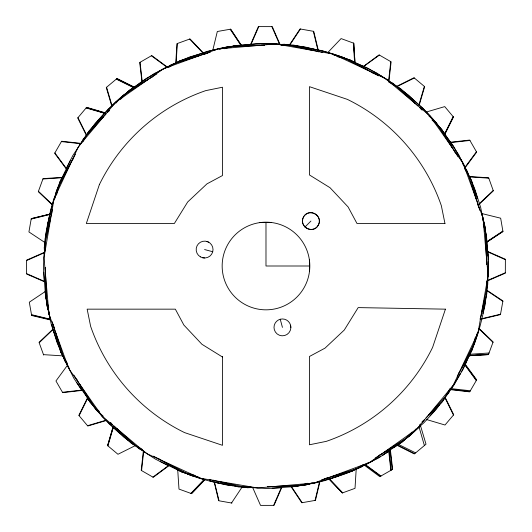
<?xml version="1.0" encoding="UTF-8"?>
<svg xmlns="http://www.w3.org/2000/svg" width="532" height="532" viewBox="0 0 532 532"><rect width="100%" height="100%" fill="white"/><g stroke="black" fill="none" stroke-linecap="round" stroke-linejoin="round"><path stroke-width="0.8" d="M482.923 313.641L486.614 294.987L487.531 280.849L505.327 273.162L505.387 259.257L487.551 251.417L486.747 242.153L502.933 231.493L500.665 218.2L481.746 213.538L482.384 216.152L480.695 207.56L475.063 189.838L471.153 179.856L464.602 168.624M68.841 368.696L49.456 315.489L48.206 310.429L45.486 295.918L45.373 267.603M487.844 276.899L487.95 274.279M44.129 252.454L43.464 266.878L44.236 281.295M45.486 295.918L44.502 281.787L26.627 274.04L26.607 273.621L26.607 260.135L44.362 252.354C44.701 241.089 45.971 229.864 48.917 218.978L51.185 209.555M488.083 266.326L487.911 273.814L488.509 266.326L488.196 261.478M488.09 266.133L488.31 256.623L487.259 246.921M483.256 224.152L486.594 236.893L486.6 264.397M44.362 252.354L44.336 252.74L26.6 260.554M44.05 257.382L53.965 199.214L77.852 147.956M168.611 67.391L175.76 63.115L176.95 43.671L190.024 38.922L203.384 52.967C214.09 49.449 225.076 46.823 236.321 45.892L255.792 43.717L259.729 43.857M488.177 270.981L487.731 284.587L481.287 314.153M175.76 63.115L176.112 62.962L177.342 43.511M45.659 238.077L46.131 233.442M45.632 238.243L45.167 242.698L28.921 231.939L31.182 219.071L31.268 218.659L50.101 214.077L31.268 218.659M485.63 299.942L485.071 304.962C481.985 318.056 479.432 331.436 474.098 343.792L461.49 368.23M257.368 487.937L200.577 478.268L182.004 472.064L168.917 465.7L153.269 477.317L141.579 470.594L143.68 451.322L131.224 443.07L109.698 423.798M486.714 294.176L486.68 280.982M143.354 451.109L141.219 470.374L141.579 470.594M426.059 111.82L422.707 108.036L400.749 88.93L388.619 80.891L390.754 61.626L379.077 54.882L363.409 66.473L350.528 60.621M218.965 48.891L275.623 43.917L332.773 53.978L385.368 78.49L429.836 115.776L463.133 163.304L482.996 217.827L488.07 275.636L478.009 332.786L452.705 386.332M47.787 223.693L50.819 209.256L52.302 204.926M500.532 314.206L481.679 318.721L481.586 319.094L500.446 314.612L502.86 301.345L502.92 300.932L486.72 290.113M138.154 84.382L141.944 81.589L139.697 62.503L151.746 55.561L167.341 67.072L180.022 60.754L207.547 51.291L212.501 50.287M414.348 453.949L397.018 445.257L389.078 450.803L391.173 470.175L379.821 476.659L364.46 465.274L367.093 463.724L364.979 464.755C352.33 472.004 338.478 476.393 324.5 480.25M48.964 218.785L49.782 214.509M70.523 160.212L59.923 182.017L56.459 191.088L54.909 198.476M46.184 233.056L48.884 219.164M475.515 340.919L477.064 333.531M50.686 217.854L44.242 247.42L44.502 252.953M52.469 209.668L51.424 214.463L51.843 212.86M475.395 341.192L471.904 350.342L470.222 353.175M480.203 319.14L480.549 317.544L480.13 319.147M51.218 209.415L53.499 199.926L60.395 181.997M291.031 486.627L301.777 502.76L315.057 500.419L319.612 481.473M59.923 182.017L57.323 192.012M51.278 215.008L45.253 237.831M56.478 195.217L57.11 192.81M475.495 336.789L471.904 350.342M480.695 316.999L486.614 294.987M476.672 336.856L478.128 331.769M55.248 195.39L56.459 191.088M131.763 442.957L135.394 445.583L117.958 454.275L107.936 445.883L113.356 427.269M107.624 445.603L113.077 427.003L107.624 445.603L107.936 445.883M455.738 150.283L458.664 154.686L462.142 161.894L453.397 146.027L444.765 134.31C437.384 123.657 428.985 113.782 419.176 105.27L418.897 105.004L424.35 86.397L414.016 77.732L396.573 86.417L388.586 81.955M419.176 105.27L424.662 86.676L424.35 86.397M62.397 177.375L43.052 178.619L38.437 191.294L38.311 191.686L52.462 205.079M56.984 190.862L58.447 186.446M52.395 204.541L56.917 191.048M473.507 345.554L477.271 334.369M492.991 342.335L493.124 341.943L479.066 328.45L478.281 331.21L479.146 329.002L492.991 342.335L488.443 354.591L469.091 355.728L468.938 356.081M471.724 350.714L467.382 359.612M111.467 106.267L108.023 109.279L92.103 127.574L86.403 135.414L82.759 141.964M61.998 177.748L60.462 181.818L62.244 177.735L42.899 179.005M471.053 351.293L465.294 364.334M453.876 384.43L417.121 428.765L413.018 432.709M303.626 216.85C297.88 225.907 313.109 235.024 318.229 225.275C324.008 216.145 308.7 207.201 303.626 216.85A8.426 8.426 0 0 0 315.144 228.361M66.3 168.371L72.837 155.504L88.678 131.544L91.863 127.873M305.415 484.572L295.898 486.501L281.767 487.485L274.027 505.367L260.54 505.387L252.727 487.651M273.608 505.38L281.275 487.751L266.865 488.522L238.196 486.78L233.043 485.802C217.202 482.983 201.269 479.817 186.433 473.527M246.09 44.801L250.978 44.469L258.785 26.613L272.271 26.633L280.018 44.402L294.163 45.273L322.731 50.839L327.519 52.442M467.156 360.111L463.212 369.042L458.265 377.168M460.499 373.531L453.69 385.507L450.883 389.338M471.199 350.94L473.041 346.824M450.797 389.085L451.269 388.041M461.45 371.795L464.988 364.5M106.466 420.46L87.793 426.019L79.102 415.705L87.667 398.315L90.32 401.899L76.635 382.382M87.441 398.002L78.842 415.379L79.102 415.705M444.533 133.998L453.131 116.628L444.739 106.606L426.046 112.106L428.559 114.713L426.278 112.033M453.39 116.954L444.765 134.31L453.39 116.954L453.131 116.628M56.585 190.722L70.483 163.77M72.073 160.684L75.451 154.14M80.704 143.959L83.245 139.038L103.6 116.654M457.274 376.41L459.901 371.316M451.542 388.333L452.386 386.711L442.564 401.414L430.042 415.725M80.877 143.367L61.612 141.233L54.869 152.917L54.67 153.282L66.287 168.93M428.366 415.352L448.729 392.968L450.424 389.63L469.683 391.871L476.685 379.861L465.161 364.154M458.165 377.334L454.162 383.958L455.731 381.75M86.869 134.776L88.678 131.544M319.991 481.38L315.469 500.333L315.057 500.419M450.032 388.599L443.056 400.769M73.715 157.805L60.069 181.658M458.252 374.196L470.089 353.467M77.998 147.736L80.631 143.341M280.963 45.313L289.288 45.187L300.048 28.941L313.74 31.361L318.289 50.208C331.037 52.675 343.246 57.03 354.964 62.563L368.297 68.395L371.635 70.49M289.288 45.187L289.674 45.227L300.46 29.001M218.579 482.983L214.436 481.979L219.051 500.805L231.513 503.006L242.153 486.999M92.236 127.427L95.208 123.344L104.498 113.303M439.233 405.211L436.233 409.288L423.951 422.727L417.241 428.619L420.44 425.52L426.006 444.193L414.674 453.69L397.331 445.031L405.317 439.199L414.787 430.847M67.231 364.992L73.715 378.019L81.589 390.122L62.49 392.29L55.946 380.978L67.404 365.338L60.741 351.965L51.278 324.44L48.379 311.12M471.232 180.035L464.915 167.354L476.426 151.76L469.703 140.069L450.338 142.237M465.101 167.74L476.645 152.165L476.426 151.76M416.822 429.025L369.86 462.321L367.452 463.598M149.492 76.748L146.014 78.596L122.579 95.853L115.005 102.536L105.25 112.811L86.663 107.324L77.712 117.971L86.403 135.414M426.398 419.854L426.425 419.502L445.005 425.021L453.45 415.046L453.716 414.721L445.091 397.251M250.592 44.495L258.366 26.627L258.785 26.613M79.68 145.183L115.763 102.151L163.291 68.854L217.814 48.991M121.988 96.359L115.85 103.188M384.184 452.286L409.474 436.027L416.124 428.812M107.59 112.272L109.24 110.457M409.746 435.828L405.929 438.654M419.429 425.181L420.526 423.971M422.182 422.155L424.383 419.735M191.274 493.55L204.448 479.558L205.066 479.525L191.673 493.676L178.991 489.088L177.715 469.749L157.791 458.271M101.778 116.455L105.25 112.811M190.882 493.417L204.155 479.485L200.77 478.301L204.694 479.418M98.267 120.146L101.386 116.887M304.151 216.045L304.59 215.593M316.507 227.317L315.636 227.982M138.041 84.468L129.522 90.24L120.525 99.358M409.986 435.648L419.09 427.143L424.41 445.617M105.941 114.087L88.917 131.238M108.275 111.727L109.439 110.55M412.034 432.057L402.298 441.886L393.6 447.764M421.949 422.042L423.698 420.273M426.032 417.919L442.564 401.414M304.969 227.024L310.927 221.059M118.111 100.109L114.872 103.215M39.042 342.362L52.921 329.222L51.744 324.513M493.211 190.476L479.139 203.809L479.252 204.182L493.344 190.868L488.795 178.173L488.642 177.788L469.197 176.518M402.145 442.006L404.892 439.525M126.337 93.087L129.522 90.24M116.94 78.596L134.297 87.228L116.94 78.596L106.593 87.248L106.28 87.527L111.806 106.214M119.075 99.225L126.031 93.333M117.279 101.093L122.407 96.551M112.019 105.708L114.693 103.427L112.086 105.941L106.593 87.248M130.393 90.101L133.452 87.581L116.282 79.122M122.699 96.299L129.934 90.46M369.487 462.514L314.159 483.009M390.102 450.398L378.338 458.072L369.973 462.242L376.589 458.604M152.897 477.118L168.564 465.533L168.917 465.7M363.522 66.527L379.442 55.082M150.27 76.249L154.3 73.536L161.881 69.845L150.084 76.349L141.898 81.868M389.078 450.803L382.368 455.352L388.779 451.262L390.814 470.394M502.873 231.081L486.7 241.767L486.228 237.339M486.747 242.153L502.933 231.493M147.79 79.714L122.579 95.853M150.709 77.838L156.907 73.862M167.932 66.779L171.204 64.678L200.032 55.468M367.492 463.006L360.763 467.329L331.941 476.532M375.067 458.145L381.258 454.162M391.173 470.175L392.629 469.277L390.395 449.919M372.433 461.118L365.511 464.722M158.483 71.468L167.154 66.932M352.31 471.093L363.363 464.616M152.857 76.581L129.828 90.001M176.471 62.796L180.022 60.754L207.34 53.32M379.11 455.419L398.302 444.32L415.685 452.885M166.795 67.099L162.147 69.659M376.922 458.411L380.673 456.383M399.013 443.801L401.494 442.504M165.013 68.229L167.341 67.072M396.573 86.417L396.885 86.65L414.342 77.991M184.797 59.112L189.419 57.07L203.384 52.967M347.715 472.682L351.965 470.773M352.124 470.714L356.214 468.885L355.017 488.336L342.741 492.812L342.349 492.945L328.962 478.926L342.349 492.945M176.112 62.962L184.617 59.178M487.558 280.464L505.34 272.743M338.445 476.12L324.427 480.709L319.938 481.6M469.091 355.728L488.443 354.591M329.494 478.986L333.604 477.556M300.853 485.517L305.873 484.918L312.264 482.817M333.976 477.437L347.356 472.828M226.479 47.016L219.709 49.19M203.337 54.417L210.353 52.176M321.621 479.831L328.63 477.59M87.514 425.706L106.194 420.18M324.367 480.29L315.004 483.056L296.038 486.055M296.284 486.448L307.835 483.269M224.132 48.738L235.876 45.526L245.95 44.814M324.633 478.68L351.951 471.246M305.873 484.918L310.203 483.814M221.764 48.193L216.511 49.469M31.182 219.071L50.008 214.456M219.676 48.831L236.068 45.499L264.384 45.393M305.607 484.539L319.559 481.713M212.793 50.201L216.251 49.562L212.733 50.44L217.322 31.501L230.196 29.247L230.609 29.18L241.328 45.333L230.609 29.18M291.549 486.787L295.845 486.082L291.416 486.587L302.189 502.693M236.514 45.872L240.81 45.18M222.15 48.113L236.128 45.918M279.034 44.522L280.018 44.402L278.163 44.282M82.068 390.408L62.709 392.643L62.49 392.29M447.605 138.174L450.577 142.589L469.942 140.461M257.82 487.957L313.567 483.063M260.647 43.81L265.495 43.484L273.907 44.07L260.441 43.804L250.978 44.469M272.098 488.17L281.767 487.485M469.995 354.252L489.074 352.995M469.251 355.369L488.595 354.199M305.488 484.984L275.204 486.428M256.77 45.572L226.865 46.949M260.234 45.413L264.324 45.213M280.683 44.442L284.567 44.256L314.133 50.7M252.939 487.485L247.407 487.744L217.841 481.3M267.649 486.787L271.732 486.594M270.15 43.777L279.925 44.189M238.196 486.78L241.9 486.74M259.895 222.595L271.333 222.502M290.066 45.267L294.163 45.273L316.979 51.298M251.011 486.694L242.685 486.82L238.223 486.354M267.589 486.614L295.898 486.501M309.444 266L265.987 266L265.987 222.542M279.539 44.156L274.226 44.043M54.37 333.438L53.167 329.348L39.175 342.761L43.498 354.644L62.683 355.861M469.357 176.87L488.795 178.173M232.85 485.763L227.829 485.224L214.496 482.205M299.117 46.237L304.144 46.776L313.202 48.984M289.674 45.227L298.931 46.204M61.393 141.592L80.665 143.693M451.342 388.659L470.361 390.767M450.644 389.311L469.902 391.519M202.413 257.694L204.594 257.98M231.513 503.006L231.925 503.066M191.068 475.535L198.456 477.084M341.265 56.605L333.517 54.922M319.127 51.784L317.524 51.438L319.127 51.857M320.723 52.136L322.326 52.482M209.648 479.518L211.251 479.871M212.847 480.216L214.449 480.562L212.84 480.143M31.568 315.077L50.274 319.493L50.606 320.005L31.654 315.483L29.293 302.209L45.406 291.43L47.381 305.242M313.388 49.017L318.289 50.208M209.542 480.802L214.203 482.132L218.645 500.725M31.488 314.665L50.188 319.193L49.523 315.669L50.513 319.626M182.004 472.064L191.992 474.664M336.769 56.498L350.149 60.01L354.598 62.178M192.797 474.877L195.204 475.508M214.988 480.709L237.811 486.733M204.594 249.555L212.74 251.736M336.596 55.261L331.403 53.739M196.255 477.011L200.218 478.142L147.936 454.135M86.104 107.956L104.718 113.369M334.468 54.769L350.329 60.083L374.182 73.735M327.818 52.515L331.137 53.692L327.652 52.695L341.092 38.583L353.368 43.065L353.76 43.218L354.964 62.563L353.76 43.218M177.735 470.009L195.005 476.619M336.962 55.381L350.169 60.475M206.775 241.408L208.81 242.253M388.028 80.718L388.939 81.11L391.113 61.845L390.754 61.626M168.351 465.693L155.49 459.149L143.327 451.362M26.607 273.621L44.475 281.401M177.715 469.749L181.445 471.379M487.551 251.417L487.578 251.802L505.4 259.676M181.984 471.598L186.067 473.4M372.46 70.909L376.822 73.05L383.811 77.765L372.28 70.803L363.755 66.64M160.192 461.463L168.564 465.533M116.608 78.856L133.984 87.454M368.217 70.497L341.63 56.731M371.303 72.086L378.571 75.843M389.491 81.476L392.949 83.258L415.332 103.62M143.946 451.289L139.025 448.749L116.634 428.386M153.396 456.163L160.671 459.914M163.756 461.503L190.343 475.269M380.706 75.63L388.965 80.877M131.53 443.309L142.669 449.64M397.211 86.882L400.749 88.93L417.899 105.954M178.466 470.075L181.645 471.917M388.646 80.651L384.104 77.898M222.482 357.019L201.941 344.29L183.859 325.045L175.341 309.159L87.148 309.159L90.62 326.276A185.435 185.435 0 0 0 184.604 432.622L222.482 445.317L222.482 356.487M143.68 451.322L147.557 453.896M386.777 79.667L388.619 80.891M486.674 290.499L502.86 301.345M404.559 92.249L408.643 95.228L415.386 101.665M127.86 440.124L131.637 442.85M396.885 86.65L404.413 92.122M127.713 439.997L123.624 437.025L116.874 430.601M365.324 464.582L380.959 476.04M151.374 55.76L166.995 67.245M364.979 464.755L380.593 476.24M120.245 433.813L109.26 423.964L106.254 420.519M145.17 452.313L102.137 416.224L69.685 369.906M113.289 427.495L116.588 430.341M87.561 398.534L96.345 410.006L103.175 416.137M435.881 122.294L428.799 115.863M419.721 107.604L422.142 109.811M110.437 422.747L112.252 424.396M38.437 191.294L52.568 204.707M109.599 423.705L102.523 416.982L90.44 402.052M415.532 101.792L418.897 105.004M90.221 402.465L99.344 411.462M420.26 108.289L422.029 110.038M432.037 119.959L441.866 129.688L447.518 138.054M110.536 422.548L111.713 423.718M114.067 426.046L131.224 443.07M96.345 410.006L99.464 413.204M432.509 118.802L428.772 114.885M329.335 478.82L342.741 492.812M189.625 39.055L203.011 53.074M93.319 405.956L96.412 409.434M430.907 117.313L441.986 129.841L455.405 152.877M96.538 409.587L105.961 420.247M441.893 130.413L444.639 133.791M441.653 130.101L432.762 119.088M465.148 364.852L476.486 380.234M54.869 152.917L66.453 168.578M464.961 365.045L476.286 380.599M450.577 142.589L455.239 149.505M230.196 29.247L240.943 45.373M454.148 150.729L458.152 156.9M462.601 163.756L464.915 167.354M96.093 409.707L79.7 384.197M452.273 147.803L436.134 122.593M465.201 167.932L467.315 171.224L476.519 200.045M68.98 367.506L64.658 360.782L55.454 331.955M73.842 375.08L77.825 381.278M460.898 159.221L465.008 167.095M450.823 142.563L452.932 146.094M60.894 352.324L62.776 355.509M67.371 363.376L63.102 356.227L61.273 352.137M76.568 379.13L89.988 402.159M465.261 167.527L462.341 162.18M67.67 365.876L69.479 369.507M77.971 117.645L86.63 135.101M463.744 164.98L464.828 167.181M444.978 397.796L453.45 415.046M59.099 347.19L57.05 342.568L53.001 329.507M271.852 26.627L279.632 44.375M48.977 314.173L49.383 315.117L47.448 305.621M290.578 325.212L289.734 323.177A8.426 8.426 0 0 0 274.007 327.393L274.293 329.574A8.426 8.426 0 0 0 284.62 335.532A8.426 8.426 0 0 0 290.578 325.212L290.864 327.393M43.498 354.644L43.651 355.037M46.49 300.866L47.069 305.887L49.17 312.284M473.167 185.575L477.676 198.788M477.576 203.357L479.811 210.373M482.797 219.723L484.984 226.559L486.414 256.783M52.156 321.634L54.397 328.65M481.979 213.598L485.118 227.304L486.175 236.953M45.539 296.304L48.718 307.855M478.667 207.354L471.545 180.787M53.306 324.646L60.741 351.965M483.96 222.582L483.149 219.57L485.636 231.912M280.251 319.247L282.432 327.393M47.069 305.887L48.099 309.843M483.109 219.144L482.544 216.584M313.328 31.282L317.91 50.114M485.683 232.318L486.487 236.088M45.187 291.576L45.852 295.473M487.465 279.047L487.585 280.058M390.076 450.139L392.277 469.497M140.056 62.284L142.217 81.649M45.938 296.051L46.417 300.487M44.036 257.834L48.884 313.135M488.163 260.234L487.797 251.902M43.817 272.111L44.502 281.787M487.578 251.802L487.871 256.038M486.594 236.893L487.199 246.369M353.368 43.065L354.611 62.41M486.581 260.254L486.773 264.338M45.2 267.663L45.393 271.752M45.559 275.217L46.929 305.122M45.207 238.21L45.293 251.024M309.391 259.909L309.491 271.353A43.83 43.83 0 0 1 239.6 300.999A43.83 43.83 0 0 1 248.87 225.654A43.83 43.83 0 0 1 309.491 271.353M304.969 215.101A8.426 8.426 0 0 1 316.886 215.101A8.426 8.426 0 0 1 316.886 227.024M99.364 184.624L86.33 223.5L174.35 223.5L187.703 201.954L206.941 183.879L222.482 175.54L222.482 87.235L205.711 90.64A185.435 185.435 0 0 0 99.364 184.624M445.424 309.159L432.609 347.383A185.435 185.435 0 0 1 326.262 441.367L309.444 444.779L309.444 356.487L325.025 348.127L344.271 330.046L358.182 307.602L445.424 309.159M104.984 113.09L86.384 107.644L104.984 113.09M444.958 223.5L356.985 223.5L348.108 206.961L330.033 187.716L309.444 174.955L309.444 86.669L347.363 99.378A185.435 185.435 0 0 1 441.347 205.724L444.958 223.5M200.384 256.85A8.426 8.426 0 0 0 213.026 249.555A8.426 8.426 0 0 0 200.384 242.253A8.426 8.426 0 0 0 200.384 256.85"/></g></svg>
